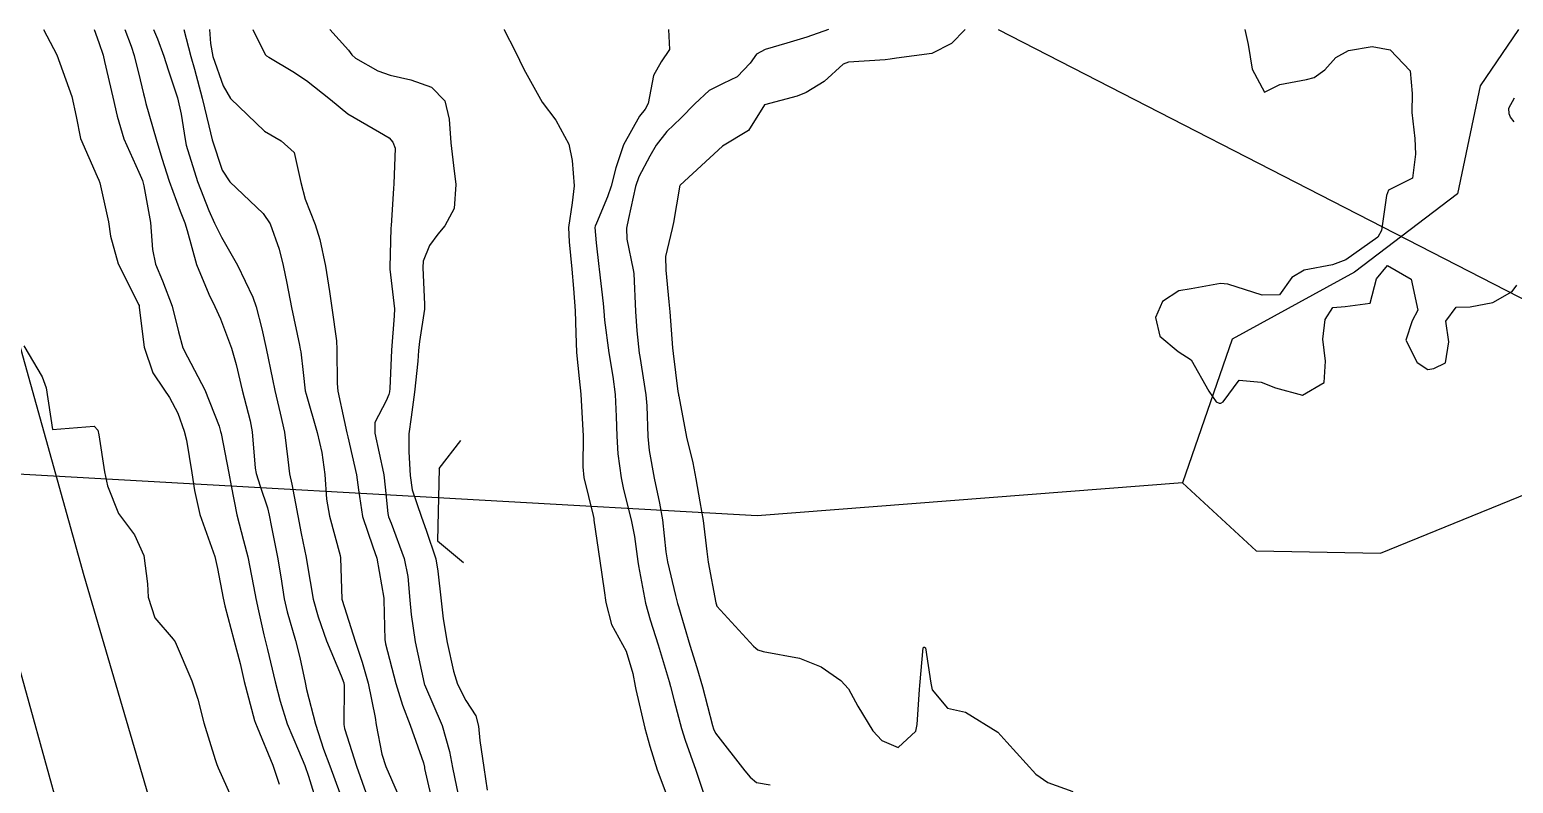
# Model space of a CAD drawing. Header units: metres. Extents: x 298520 to 308411, y 7433745 to 7450750.
# Drawn here: x 298738.5 to 298809.7, y 7450713.7 to 7450750 of the extents above; entities that cross this region are included whole.
import ezdxf

# ---------------------------------------------------------------- set-up
doc = ezdxf.new("R2010")
doc.units = ezdxf.units.M
doc.header["$LTSCALE"] = 10
doc.linetypes.add('CONTINUO', pattern=[0])
for name, color, linetype in [('Curvas de Nivel 1m', 11, 'Continuous'), ('Curvas de Nivel 5m', 15, 'Continuous'), ('Hidrografia', 140, 'Continuous'), ('Linha Férrea', 251, 'TRACKS'), ('Pontes e viadutos', 190, 'Continuous'), ('TEXTO', 45, 'Continuous')]:
    doc.layers.add(name, color=color, linetype=linetype)
doc.linetypes.add('TRACKS', pattern='A,0.15,[130,ltypeshp.shx,S=0.25,R=0,X=0,Y=0],0.15', length=0.3)

msp = doc.modelspace()

# ---------------------------------------------------------------- linework, layer by layer
at = {"layer": 'Curvas de Nivel 1m', "flags": 128}
for points, elevation in [([(298739.125, 7450749.95), (298739.773, 7450748.74), (298740.486, 7450746.733), (298740.69, 7450745.779), (298740.906, 7450744.728), (298741.705, 7450742.903), (298741.786, 7450742.719), (298741.828, 7450742.592), (298742.243, 7450740.714), (298742.346, 7450740.034), (298742.703, 7450738.709), (298743.634, 7450736.858), (298743.689, 7450736.755), (298743.712, 7450736.699), (298743.727, 7450736.603), (298743.96, 7450734.695), (298744.37, 7450733.467), (298744.897, 7450732.68), (298745.183, 7450732.28), (298745.572, 7450731.532), (298745.886, 7450730.667), (298745.986, 7450730.236), (298746.251, 7450728.663), (298746.371, 7450727.815), (298746.639, 7450726.659), (298747.277, 7450724.862), (298747.35, 7450724.651), (298747.477, 7450724.066), (298747.745, 7450722.647), (298747.827, 7450722.279), (298748.267, 7450720.642), (298748.562, 7450719.503), (298748.769, 7450718.636), (298749.252, 7450716.773), (298749.301, 7450716.631), (298749.39, 7450716.441), (298750.136, 7450714.618), (298750.443, 7450713.703)], 723), ([(298741.552, 7450749.95), (298741.779, 7450749.334), (298741.987, 7450748.718), (298742.062, 7450748.426), (298742.448, 7450746.713), (298742.659, 7450745.791), (298742.981, 7450744.707), (298743.707, 7450743.1), (298743.828, 7450742.822), (298743.872, 7450742.697), (298743.942, 7450742.453), (298744.258, 7450740.691), (298744.357, 7450739.387), (298744.498, 7450738.687), (298744.846, 7450737.883), (298745.304, 7450736.675), (298745.614, 7450735.433), (298745.818, 7450734.668), (298746.035, 7450734.229), (298746.876, 7450732.657), (298747.565, 7450730.905), (298747.632, 7450730.649), (298747.652, 7450730.559), (298748.022, 7450728.645), (298748.14, 7450728.031), (298748.401, 7450726.641), (298748.722, 7450725.41), (298748.936, 7450724.635), (298749.293, 7450722.803), (298749.325, 7450722.631), (298749.457, 7450722.033), (298749.708, 7450720.889), (298749.77, 7450720.625), (298749.88, 7450720.179), (298750.254, 7450718.617), (298750.482, 7450717.692), (298750.828, 7450716.608), (298751.374, 7450715.328), (298751.677, 7450714.597), (298751.858, 7450714.095), (298752.318, 7450712.59)], 722), ([(298743.036, 7450749.95), (298743.33, 7450749.152), (298743.477, 7450748.703), (298743.761, 7450747.537), (298743.926, 7450746.869), (298743.97, 7450746.697), (298744.044, 7450746.4), (298744.528, 7450744.688), (298744.812, 7450743.782), (298745.165, 7450742.678), (298745.681, 7450741.226), (298745.911, 7450740.668), (298746.032, 7450740.304), (298746.467, 7450738.662), (298747.057, 7450737.238), (298747.348, 7450736.653), (298747.624, 7450736.052), (298748.153, 7450734.645), (298748.372, 7450733.865), (298748.665, 7450732.639), (298749.047, 7450731.156), (298749.144, 7450730.634), (298749.29, 7450728.879), (298749.333, 7450728.632), (298749.527, 7450728.018), (298749.877, 7450726.985), (298749.967, 7450726.623), (298750.081, 7450726.045), (298750.367, 7450724.617), (298750.523, 7450723.663), (298750.681, 7450722.612), (298750.826, 7450721.979), (298751.226, 7450720.603), (298751.431, 7450719.796), (298751.686, 7450718.597), (298751.755, 7450718.251), (298752.185, 7450716.592), (298752.567, 7450715.396), (298752.867, 7450714.585), (298753.35, 7450713.274)], 721), ([(298745.862, 7450749.95), (298746.204, 7450748.666), (298746.371, 7450748.06), (298746.747, 7450746.66), (298747.062, 7450745.327), (298747.219, 7450744.655), (298747.708, 7450743.2), (298748.066, 7450742.646), (298749.68, 7450741.12), (298750.01, 7450740.625), (298750.444, 7450739.402), (298750.632, 7450738.615), (298750.803, 7450737.772), (298751.039, 7450736.609), (298751.415, 7450734.793), (298751.457, 7450734.602), (298751.476, 7450734.476), (298751.592, 7450733.489), (298751.698, 7450732.599), (298751.731, 7450732.448), (298752.261, 7450730.593), (298752.496, 7450729.643), (298752.636, 7450728.589), (298752.709, 7450727.4), (298752.851, 7450726.587), (298753.372, 7450724.694), (298753.389, 7450724.581), (298753.449, 7450722.594), (298753.463, 7450722.544), (298754.09, 7450720.574), (298754.423, 7450719.575), (298754.721, 7450718.567), (298755.049, 7450716.911), (298755.102, 7450716.563), (298755.372, 7450715.155), (298755.57, 7450714.557), (298756.107, 7450713.305)], 719), ([(298747.093, 7450749.95), (298747.146, 7450749.29), (298747.264, 7450748.655), (298747.759, 7450747.248), (298748.106, 7450746.646), (298749.73, 7450745.081), (298750.539, 7450744.618), (298751.16, 7450744.051), (298751.48, 7450742.603), (298751.691, 7450741.805), (298752.17, 7450740.595), (298752.39, 7450739.869), (298752.664, 7450738.59), (298752.862, 7450737.366), (298752.976, 7450736.587), (298753.189, 7450735.004), (298753.217, 7450734.584), (298753.223, 7450732.947), (298753.258, 7450732.583), (298753.562, 7450731.184), (298753.688, 7450730.579), (298753.733, 7450730.396), (298754.158, 7450728.574), (298754.252, 7450727.846), (298754.437, 7450726.571), (298754.944, 7450725.113), (298755.128, 7450724.564), (298755.464, 7450722.647), (298755.473, 7450722.57), (298755.519, 7450720.634), (298755.528, 7450720.559), (298755.554, 7450720.446), (298756.043, 7450718.551), (298756.359, 7450717.503), (298756.734, 7450716.54), (298757.366, 7450714.727), (298757.417, 7450714.529), (298757.428, 7450714.463), (298757.874, 7450712.525)], 718), ([(298749.172, 7450749.95), (298749.774, 7450748.749), (298749.833, 7450748.688), (298749.939, 7450748.628), (298751.096, 7450747.94), (298751.762, 7450747.51), (298752.908, 7450746.588), (298753.743, 7450745.912), (298755.259, 7450745.028), (298755.726, 7450744.748), (298755.899, 7450744.548), (298756.015, 7450744.252), (298755.954, 7450742.547), (298755.926, 7450742.321), (298755.816, 7450740.549), (298755.811, 7450740.409), (298755.751, 7450738.549), (298755.755, 7450738.446), (298755.975, 7450736.547), (298755.97, 7450736.204), (298755.829, 7450734.557), (298755.748, 7450732.721), (298755.74, 7450732.558), (298755.712, 7450732.427), (298755.576, 7450732.125), (298755.042, 7450731.083), (298755.04, 7450730.565), (298755.451, 7450728.643), (298755.462, 7450728.561), (298755.527, 7450727.969), (298755.665, 7450726.708), (298755.697, 7450726.557), (298755.812, 7450726.252), (298756.436, 7450724.546), (298756.618, 7450723.686), (298756.718, 7450722.541), (298756.774, 7450721.858), (298756.971, 7450720.537), (298757.397, 7450718.546), (298757.4, 7450718.53), (298757.413, 7450718.501), (298758.269, 7450716.521), (298758.62, 7450715.272), (298758.769, 7450714.516), (298759.126, 7450712.731)], 717), ([(298752.88, 7450749.95), (298753.777, 7450748.97), (298753.935, 7450748.738), (298754.106, 7450748.575), (298755.175, 7450747.967), (298755.765, 7450747.759), (298756.768, 7450747.535), (298757.759, 7450747.183), (298758.392, 7450746.524), (298758.604, 7450745.657), (298758.684, 7450744.52), (298758.805, 7450743.426), (298758.921, 7450742.518), (298758.845, 7450741.358), (298758.392, 7450740.523), (298758.067, 7450740.128), (298757.663, 7450739.58), (298757.361, 7450738.828), (298757.334, 7450738.533), (298757.424, 7450736.744), (298757.415, 7450736.532), (298757.179, 7450734.965), (298757.131, 7450734.537), (298757.094, 7450734.034), (298756.947, 7450732.54), (298756.773, 7450731.334), (298756.666, 7450730.543), (298756.676, 7450729.675), (298756.73, 7450728.542), (298756.831, 7450727.846), (298757.275, 7450726.534), (298757.504, 7450725.914), (298757.958, 7450724.525), (298758.061, 7450723.94), (298758.214, 7450722.522), (298758.322, 7450721.654), (298758.509, 7450720.519), (298758.81, 7450719.128), (298758.999, 7450718.514), (298759.405, 7450717.723), (298759.889, 7450716.994), (298760.013, 7450716.501), (298760.078, 7450715.808), (298760.273, 7450714.501), (298760.431, 7450713.42)], 716), ([(298769.138, 7450749.95), (298769.182, 7450748.993), (298768.788, 7450748.4), (298768.42, 7450747.746), (298768.159, 7450746.406), (298768.015, 7450746.133), (298767.737, 7450745.791), (298766.976, 7450744.421), (298766.606, 7450743.321), (298766.377, 7450742.43), (298766.21, 7450741.917), (298765.676, 7450740.65), (298765.609, 7450740.506), (298765.601, 7450740.441), (298765.666, 7450739.707), (298765.791, 7450738.575), (298765.809, 7450738.438), (298766, 7450736.798), (298766.03, 7450736.434), (298766.071, 7450735.989), (298766.272, 7450734.43), (298766.457, 7450733.293), (298766.568, 7450732.425), (298766.62, 7450731.371), (298766.648, 7450730.424), (298766.699, 7450729.577), (298766.861, 7450728.42), (298766.977, 7450727.868), (298767.35, 7450726.412), (298767.501, 7450725.608), (298767.662, 7450724.408), (298767.698, 7450724.19), (298768.038, 7450722.404), (298768.255, 7450721.598), (298768.646, 7450720.398), (298769.172, 7450718.636), (298769.236, 7450718.392), (298769.406, 7450717.715), (298769.765, 7450716.386), (298769.944, 7450715.825), (298770.446, 7450714.379), (298771.015, 7450712.705)], 714), ([(298776.819, 7450749.95), (298775.786, 7450749.589), (298774.814, 7450749.299), (298773.779, 7450748.998), (298773.357, 7450748.765), (298773.05, 7450748.347), (298772.433, 7450747.683), (298771.758, 7450747.357), (298771.088, 7450747.034), (298770.404, 7450746.38), (298769.736, 7450745.704), (298769.064, 7450745.062), (298768.551, 7450744.402), (298768.246, 7450743.876), (298767.708, 7450742.875), (298767.553, 7450742.412), (298767.212, 7450740.885), (298767.124, 7450740.418), (298767.135, 7450739.885), (298767.445, 7450738.413), (298767.468, 7450738.23), (298767.55, 7450736.411), (298767.619, 7450735.485), (298767.735, 7450734.409), (298767.756, 7450734.254), (298768.049, 7450732.405), (298768.094, 7450731.886), (298768.145, 7450730.404), (298768.215, 7450729.734), (298768.455, 7450728.401), (298768.71, 7450727.209), (298768.855, 7450726.397), (298769.014, 7450724.871), (298769.083, 7450724.394), (298769.467, 7450722.764), (298769.568, 7450722.389), (298769.612, 7450722.237), (298770.164, 7450720.383), (298770.493, 7450719.309), (298770.768, 7450718.376), (298771.248, 7450716.518), (298771.293, 7450716.371), (298771.39, 7450716.153), (298772.798, 7450714.348), (298773.052, 7450714.037), (298773.357, 7450713.782), (298774.015, 7450713.675)], 713), ([(298783.377, 7450749.95), (298782.727, 7450749.287), (298781.779, 7450748.805), (298780.086, 7450748.575), (298779.776, 7450748.53), (298779.545, 7450748.503), (298777.774, 7450748.385), (298777.522, 7450748.294), (298776.607, 7450747.46), (298775.752, 7450746.924), (298775.319, 7450746.755), (298773.743, 7450746.34), (298772.976, 7450745.102), (298771.723, 7450744.36), (298769.704, 7450742.475), (298769.672, 7450742.422), (298769.662, 7450742.39), (298769.384, 7450740.686), (298769.311, 7450740.394), (298768.995, 7450739.062), (298769.012, 7450738.396), (298769.16, 7450736.873), (298769.195, 7450736.394), (298769.334, 7450734.666), (298769.362, 7450734.392), (298769.585, 7450732.576), (298769.614, 7450732.42), (298769.62, 7450732.389), (298769.628, 7450732.343), (298770, 7450730.383), (298770.301, 7450729.139), (298770.447, 7450728.381), (298770.639, 7450727.262), (298770.803, 7450726.377), (298770.977, 7450724.889), (298771.04, 7450724.374), (298771.41, 7450722.424), (298771.426, 7450722.37), (298771.461, 7450722.264), (298773.218, 7450720.343), (298773.327, 7450720.236), (298773.431, 7450720.161), (298773.686, 7450720.082), (298775.427, 7450719.765), (298776.469, 7450719.35), (298777.417, 7450718.683), (298777.772, 7450718.286), (298778.233, 7450717.454), (298778.945, 7450716.274), (298779.386, 7450715.804), (298780.168, 7450715.475), (298781.005, 7450716.254), (298781.075, 7450716.574), (298781.195, 7450718.252), (298781.212, 7450718.455), (298781.365, 7450720.251), (298781.394, 7450720.29), (298781.434, 7450720.29), (298781.478, 7450720.249), (298781.729, 7450718.558), (298781.804, 7450718.244), (298782.534, 7450717.363), (298783.402, 7450717.168), (298784.945, 7450716.204), (298785.386, 7450715.722), (298786.782, 7450714.186), (298787.359, 7450713.791), (298788.546, 7450713.354)], 712), ([(298796.817, 7450749.95), (298796.965, 7450749.243), (298797.164, 7450748.059), (298797.756, 7450746.949), (298798.485, 7450747.32), (298799.766, 7450747.554), (298800.143, 7450747.65), (298800.655, 7450748.021), (298801.179, 7450748.616), (298801.782, 7450748.948), (298802.926, 7450749.135), (298803.783, 7450748.985), (298804.753, 7450747.97), (298804.842, 7450746.884), (298804.832, 7450745.969), (298804.978, 7450744.72), (298805.002, 7450743.967), (298804.869, 7450742.811), (298803.706, 7450742.239), (298803.62, 7450741.981), (298803.366, 7450740.296), (298803.189, 7450739.987), (298801.662, 7450738.896), (298801.016, 7450738.66), (298799.657, 7450738.403), (298799.067, 7450738.039), (298798.475, 7450737.213), (298797.64, 7450737.198), (298795.994, 7450737.731), (298795.648, 7450737.764), (298794.235, 7450737.503), (298793.643, 7450737.406), (298792.854, 7450736.892), (298792.523, 7450736.117), (298792.73, 7450735.229), (298793.607, 7450734.498), (298794.234, 7450734.094), (298795.087, 7450732.586), (298795.44, 7450732.081), (298795.582, 7450732.007), (298795.655, 7450732.007), (298795.771, 7450732.078), (298796.544, 7450733.12), (298797.593, 7450733.022), (298798.28, 7450732.74), (298799.586, 7450732.386), (298800.616, 7450732.996), (298800.678, 7450734.019), (298800.553, 7450735.081), (298800.669, 7450736.02), (298801.041, 7450736.607), (298801.633, 7450736.653), (298802.821, 7450736.806), (298803.137, 7450737.988), (298803.659, 7450738.616), (298804.795, 7450737.969), (298805.115, 7450736.481), (298804.85, 7450735.968), (298804.546, 7450735.038), (298805.09, 7450733.965), (298805.6, 7450733.631), (298805.887, 7450733.67), (298806.443, 7450733.952), (298806.613, 7450734.95), (298806.459, 7450735.952), (298806.952, 7450736.628), (298807.633, 7450736.643), (298808.72, 7450736.84), (298809.645, 7450737.379), (298809.875, 7450737.682)], 711), ([(298809.739, 7450745.53), (298809.57, 7450745.741), (298809.511, 7450745.913), (298809.482, 7450746.179), (298809.754, 7450746.673)], 711), ([(298738.188, 7450734.764), (298739.065, 7450733.279), (298739.26, 7450732.753), (298739.563, 7450730.75), (298741.565, 7450730.903), (298741.728, 7450730.718), (298741.786, 7450730.492), (298742.057, 7450728.715), (298742.203, 7450728.036), (298742.731, 7450726.708), (298743.498, 7450725.687), (298743.94, 7450724.693), (298744.112, 7450723.333), (298744.155, 7450722.69), (298744.466, 7450721.697), (298745.345, 7450720.671), (298745.441, 7450720.543), (298746.246, 7450718.668), (298746.529, 7450717.788), (298746.826, 7450716.659), (298747.367, 7450714.892), (298747.452, 7450714.649), (298747.51, 7450714.5), (298748.342, 7450712.64)], 724)]:
    msp.add_lwpolyline(points, dxfattribs=dict(at, elevation=elevation))
at = {"layer": 'Curvas de Nivel 5m', "flags": 128}
for points, elevation in [([(298744.405, 7450749.95), (298744.6, 7450749.507), (298744.899, 7450748.683), (298745.109, 7450748.022), (298745.562, 7450746.673), (298745.741, 7450745.887), (298745.921, 7450744.668), (298745.979, 7450744.409), (298746.513, 7450742.662), (298747.07, 7450741.268), (298747.336, 7450740.653), (298747.666, 7450739.984), (298748.434, 7450738.642), (298749.171, 7450737.101), (298749.34, 7450736.633), (298749.617, 7450735.585), (298749.819, 7450734.627), (298750.123, 7450733.156), (298750.23, 7450732.62), (298750.485, 7450731.529), (298750.691, 7450730.613), (298750.858, 7450729.296), (298750.944, 7450728.609), (298751.043, 7450728.122), (298751.333, 7450726.603), (298751.5, 7450725.744), (298751.739, 7450724.597), (298751.788, 7450724.289), (298752.079, 7450722.594), (298752.308, 7450721.738), (298752.722, 7450720.587), (298753.418, 7450718.906), (298753.54, 7450718.579), (298753.565, 7450718.425), (298753.553, 7450716.578), (298753.582, 7450716.386), (298754.163, 7450714.572), (298754.611, 7450713.307)], 720), ([(298761.244, 7450749.95), (298761.246, 7450749.946), (298761.777, 7450748.91), (298761.988, 7450748.478), (298762.193, 7450748.05), (298763.069, 7450746.467), (298763.734, 7450745.606), (298764.35, 7450744.454), (298764.506, 7450743.661), (298764.612, 7450742.451), (298764.505, 7450741.638), (298764.338, 7450740.453), (298764.364, 7450739.755), (298764.495, 7450738.452), (298764.574, 7450737.52), (298764.649, 7450736.45), (298764.689, 7450735.378), (298764.714, 7450734.449), (298764.851, 7450733.187), (298764.926, 7450732.447), (298765.015, 7450730.991), (298765.036, 7450730.445), (298765.027, 7450728.956), (298765.068, 7450728.445), (298765.515, 7450726.606), (298765.544, 7450726.47), (298765.548, 7450726.439), (298765.559, 7450726.393), (298765.846, 7450724.435), (298766.047, 7450723.01), (298766.121, 7450722.43), (298766.398, 7450721.371), (298766.934, 7450720.418), (298767.108, 7450720.093), (298767.419, 7450719.018), (298767.543, 7450718.409), (298767.57, 7450718.25), (298768.003, 7450716.404), (298768.244, 7450715.538), (298768.594, 7450714.398), (298769.343, 7450712.39)], 715)]:
    msp.add_lwpolyline(points, dxfattribs=dict(at, elevation=elevation))
at = {"layer": 'Hidrografia'}
for points in [[(298809.953, 7450749.95), (298808.112, 7450747.255), (298807.021, 7450742.066), (298802.078, 7450738.295), (298796.208, 7450735.078), (298793.818, 7450728.177), (298797.351, 7450724.908), (298803.325, 7450724.804), (298813.508, 7450728.955), (298821.317, 7450728.017), (298827.908, 7450709.826), (298834.059, 7450695.287), (298838.97, 7450683.023), (298845.99, 7450660.936), (298847.422, 7450655.212), (298851.875, 7450650.101), (298861.845, 7450635.76), (298864.914, 7450627.828), (298866.276, 7450614.845), (298874.273, 7450593.073), (298877.674, 7450575.53)], [(298793.818, 7450728.177), (298773.4, 7450726.597), (298716.589, 7450729.802)]]:
    msp.add_lwpolyline(points, dxfattribs=at)
at = {"layer": 'Linha Férrea', "flags": 128}
msp.add_lwpolyline([(298729.261, 7450749.95), (298734.809, 7450730.65), (298742.343, 7450703.451), (298750.119, 7450676.237), (298757.889, 7450649.199), (298765.189, 7450623.712), (298769.985, 7450606.424), (298776.494, 7450583.287), (298783.055, 7450560.248), (298788.164, 7450542.214), (298793.821, 7450521.584), (298798.125, 7450506.606), (298804.386, 7450484.418), (298809.295, 7450466.837), (298814.551, 7450448.858), (298819.559, 7450431.225), (298826.267, 7450408.649), (298831.926, 7450389.314), (298837.135, 7450370.779), (298842.092, 7450352.398), (298847.802, 7450331.823), (298852.149, 7450316.412), (298858.34, 7450294.769), (298862.969, 7450278.965), (298867.952, 7450260.088), (298870.924, 7450249.95), (298873.722, 7450238.982), (298878.355, 7450222.697), (298882.025, 7450210.358), (298885.603, 7450197.651), (298890.189, 7450181.049), (298894.637, 7450166.006), (298898.995, 7450149.812), (298904.361, 7450131.79), (298908.122, 7450117.709), (298911.93, 7450103.946), (298916.104, 7450089.039), (298920.554, 7450073.399), (298923.212, 7450064.319), (298926.468, 7450052.577), (298930.321, 7450038.956), (298934.723, 7450023.223), (298938.252, 7450011.622), (298941.509, 7449999.193), (298944.399, 7449989.651), (298947.701, 7449977.682), (298952.335, 7449961.49), (298956.967, 7449946.581), (298961.92, 7449929.017), (298965.909, 7449915.258), (298970.082, 7449900.905), (298973.936, 7449887.787), (298977.788, 7449874.853), (298981.549, 7449862.469), (298986.366, 7449847.197), (298989.852, 7449836.37), (298994.575, 7449822.337), (298999.437, 7449807.292), (299004.068, 7449794.269), (299008.7, 7449781.657), (299013.057, 7449770.328), (299018.285, 7449757.718), (299022.322, 7449748.037), (299026.817, 7449737.63), (299031.861, 7449726.852), (299036.814, 7449716.896), (299043.096, 7449705.205), (299047.821, 7449696.534), (299054.335, 7449685.572), (299060.664, 7449675.852), (299069.469, 7449663.104), (299077.541, 7449652.872), (299085.429, 7449643.336), (299089.832, 7449637.784), (299098.728, 7449628.561), (299107.993, 7449618.793), (299117.442, 7449610.031), (299127.077, 7449601.223), (299138.453, 7449591.782), (299150.409, 7449582.651), (299162.779, 7449573.982), (299174.004, 7449567.002), (299185.962, 7449560.295), (299199.698, 7449553.222), (299213.253, 7449547.024), (299227.033, 7449541.5), (299241.999, 7449536.525), (299258.424, 7449531.831), (299277.224, 7449527.814), (299295.935, 7449525.032), (299311.589, 7449523.57), (299326.876, 7449522.883), (299340.975, 7449522.747), (299353.572, 7449523.111), (299369.274, 7449524.069), (299382.826, 7449525.211), (299396.609, 7449526.717), (299414.178, 7449529.501), (299430.969, 7449532.603), (299440.142, 7449534.839), (299451.094, 7449537.487), (299469.666, 7449542.917), (299486.963, 7449547.755), (299510.376, 7449554.83), (299531.414, 7449561.037), (299544.903, 7449564.894), (299559.186, 7449569.068), (299590.197, 7449576.665), (299616.417, 7449582.259), (299645.03, 7449585.805), (299675.251, 7449587.635), (299705.522, 7449586.259), (299732.882, 7449582.825), (299762.581, 7449576.088), (299791.888, 7449566.944), (299816.217, 7449556.896), (299840.774, 7449544.781), (299859.676, 7449534.387), (299878.529, 7449521.308), (299897.376, 7449507.135), (299919.538, 7449486.991), (299927.658, 7449478.626), (299947.133, 7449456.962), (299961.499, 7449437.961), (299971.137, 7449424.784), (299981.869, 7449408.322), (299997.595, 7449383.682), (300016.228, 7449354.96), (300035.864, 7449324.687), (300055.136, 7449295.587), (300073.232, 7449268.397), (300085.868, 7449249.95), (300089.501, 7449244.778), (300101.211, 7449227.647), (300111.197, 7449214.14), (300124.752, 7449194.736), (300135.909, 7449179.759), (300148.296, 7449162.129), (300160.805, 7449144.566), (300173.129, 7449128.481), (300185.523, 7449112.088), (300198.402, 7449095.758), (300207.462, 7449083.98), (300220.094, 7449068.515), (300233.468, 7449051.744), (300246.778, 7449035.349), (300263.478, 7449015.076), (300277.526, 7448998.444), (300292.814, 7448981.501), (300306.688, 7448964.856), (300324.623, 7448944.393), (300340.398, 7448926.517), (300357.9, 7448907.843), (300372.755, 7448891.817), (300392.041, 7448871.054), (300410.717, 7448852.066), (300427.475, 7448834.137), (300439.245, 7448822.858), (300454.898, 7448806.525), (300473.448, 7448788.164), (300493.111, 7448768.808), (300511.705, 7448749.95), (300518.198, 7448743.612), (300525.672, 7448735.984), (300530.889, 7448730.361), (300538.141, 7448723.284), (300543.771, 7448717.624), (300548.924, 7448711.903), (300554.778, 7448706.093), (300562.444, 7448698.573), (300570.483, 7448690.198), (300580.06, 7448680.508), (300590.013, 7448670.628), (300599.102, 7448661.391), (300608.565, 7448651.702), (300616.68, 7448643.32), (300625.581, 7448633.859), (300633.62, 7448625.859), (300641.21, 7448617.858), (300649.582, 7448609.897), (300659.386, 7448599.72), (300667.387, 7448591.231), (300676.098, 7448582.784), (300683.871, 7448574.669), (300691.725, 7448567.153), (300703.33, 7448554.876), (300711.744, 7448546.351), (300718.093, 7448539.767), (300726.506, 7448530.983), (300733.153, 7448523.695), (300741.152, 7448514.418), (300747.426, 7448507.242), (300750.054, 7448504.018), (300758.169, 7448493.99), (300764.854, 7448485.238), (300772.251, 7448475.55), (300781.114, 7448462.855), (300788.178, 7448452.147), (300795.99, 7448439.115), (300802.712, 7448427.661), (300809.137, 7448414.665), (300814.959, 7448402.42), (300819.763, 7448391.601), (300824.722, 7448378.533), (300829.079, 7448366.59), (300833.249, 7448353.858), (300836.592, 7448342.438), (300839.822, 7448330.572), (300842.678, 7448317.912), (300845.758, 7448304.202), (300848.387, 7448291.169), (300849.927, 7448279.903), (300851.843, 7448266.756), (300852.632, 7448254.174), (300852.974, 7448249.95), (300853.718, 7448237.64), (300853.896, 7448226.066), (300854.164, 7448215.145), (300853.836, 7448203.832), (300853.598, 7448192.905), (300852.795, 7448182.25), (300851.991, 7448170.79), (300850.801, 7448159.302), (300849.223, 7448146.768), (300848.151, 7448135.486), (300846.96, 7448124.114), (300845.442, 7448113.546), (300844.222, 7448102.204), (300842.288, 7448090.385), (300840.978, 7448078.33), (300839.608, 7448068.386), (300838.209, 7448056.39), (300836.541, 7448045.166), (300835.023, 7448032.665), (300833.535, 7448020.341), (300832.284, 7448009.205), (300831.094, 7447998.637), (300829.874, 7447985.926), (300828.432, 7447973.713), (300826.546, 7447955.639), (300825.162, 7447943.391), (300824.986, 7447942.247), (300823.836, 7447930.96), (300822.657, 7447919.829), (300821.593, 7447909.075), (300820.243, 7447895.408), (300819.533, 7447885.934), (300818.679, 7447872.07), (300818.298, 7447858.799), (300817.927, 7447851.916), (300817.786, 7447841.862), (300817.933, 7447833.489), (300818.516, 7447815.843), (300820.361, 7447795.876), (300822.449, 7447776.733), (300825.922, 7447758.996), (300827.722, 7447750.217), (300828.687, 7447743.229), (300830.467, 7447731.539), (300833.751, 7447711.152), (300838.977, 7447681.969), (300842.161, 7447664.851), (300846.249, 7447643.566), (300856.898, 7447587.933), (300861.3, 7447564.706), (300863.731, 7447552.015), (300867.081, 7447534.8), (300870.251, 7447518.153), (300879.139, 7447471.406), (300882.717, 7447452.426), (300886.196, 7447433.436), (300890.621, 7447408.952), (300893.065, 7447393.996), (300894.895, 7447382.534), (300896.018, 7447374.923), (300897.056, 7447367.88), (300898.671, 7447355.202), (300899.884, 7447344.173), (300901.155, 7447328.57), (300902.425, 7447306.17), (300902.632, 7447290.927), (300902.643, 7447274.906), (300901.209, 7447249.806), (300899.894, 7447235.454), (300897.424, 7447214.973), (300896.24, 7447207.108, -0.017609), (300893.245, 7447191.067), (300890.79, 7447180.008), (300886.347, 7447162.337), (300883.122, 7447151.267), (300877.521, 7447133.871), (300873.858, 7447123.752), (300865.532, 7447103.056), (300859.822, 7447090.388), (300850.503, 7447071.406), (300846.315, 7447063.106), (300836.805, 7447045.834), (300827.664, 7447031.197), (300815.395, 7447013.014), (300803.069, 7446996.228), (300792.968, 7446983.245), (300781.446, 7446969.292), (300759.63, 7446945.435), (300748.36, 7446933.669), (300737.301, 7446922.447), (300720.178, 7446905.644), (300707.821, 7446893.561), (300697.057, 7446883.028), (300686.376, 7446872.224), (300676.506, 7446862.329), (300660.145, 7446845.845), (300651.989, 7446837.638), (300637.917, 7446823.835), (300624.102, 7446810.419), (300614.955, 7446801.573), (300610.107, 7446796.538), (300599.124, 7446785.64, 0.017844), (300588.776, 7446774.611), (300582.973, 7446768.596), (300572.807, 7446757.15), (300570.635, 7446754.423, -0.018804), (300566.868, 7446749.902, -0.021463), (300565.197, 7446747.771, 0.014089), (300560.744, 7446742.236), (300556.818, 7446737.065), (300549.018, 7446726.402), (300544.903, 7446720.152), (300542.989, 7446717.435), (300540.702, 7446714.014), (300534.516, 7446704.131), (300528.813, 7446694.775), (300525.37, 7446688.688), (300519.775, 7446678.443, 0.017217), (300513.559, 7446666.068), (300510.115, 7446659.471), (300505.35, 7446648.44), (300501.39, 7446638.953, 0.017957), (300498.447, 7446631.125), (300492.383, 7446614.647), (300488.086, 7446600.958), (300484.889, 7446590.082), (300482.448, 7446580.533), (300479.028, 7446566.174), (300474.999, 7446546.195), (300472.245, 7446530.076), (300469.723, 7446510.133), (300467.649, 7446494.09), (300465.343, 7446472.628), (300462.509, 7446448.283), (300460.589, 7446427.75), (300458.173, 7446403.459), (300455.716, 7446377.743), (300453.679, 7446357.578), (300451.179, 7446331.957), (300448.408, 7446302.907), (300446.096, 7446278.461), (300443.948, 7446255.986), (300443.327, 7446249.95), (300441.921, 7446236.026), (300439.714, 7446214.959), (300437.145, 7446189.663), (300434.772, 7446164.489), (300432.986, 7446145.942), (300427.675, 7446092.019), (300425.457, 7446069.071), (300422.052, 7446034.05), (300420.454, 7446017.74), (300416.946, 7445981.751), (300414.159, 7445952.95), (300410.686, 7445916.311), (300408.437, 7445891.812), (300405.718, 7445868.171), (300403.766, 7445842.739), (300401.654, 7445818.651), (300400.337, 7445806.143), (300399.876, 7445801.282), (300399.266, 7445794.558)], format="xyb", dxfattribs=at)
msp.add_lwpolyline([(298733.552, 7450749.95), (298737.214, 7450737.519), (298741.055, 7450723.734), (298746.003, 7450706.861), (298749.539, 7450693.89), (298753.263, 7450680.784), (298756.704, 7450667.405), (298761.795, 7450650.812), (298766.509, 7450634.07), (298771.318, 7450617.332), (298775.326, 7450602.767), (298779.851, 7450586.88), (298783.906, 7450572.076), (298788.431, 7450556.236), (298792.014, 7450543.503), (298796.115, 7450529.028), (298799.934, 7450515.643), (298803.518, 7450502.863), (298807.477, 7450488.815), (298811.532, 7450474.718), (298814.928, 7450462.931), (298818.181, 7450450.724), (298822.376, 7450436.486), (298826.524, 7450421.871), (298829.962, 7450410.092), (298834.158, 7450395.757), (298839.58, 7450376.856), (298844.577, 7450358.702), (298849.244, 7450342.015), (298853.156, 7450328.343), (298857.683, 7450311.415), (298863.385, 7450291.665), (298867.958, 7450274.975), (298872.247, 7450259.984), (298875.461, 7450249.95), (298877.569, 7450240.979), (298880.872, 7450229.325), (298884.541, 7450216.988), (298886.56, 7450208.172), (298889.403, 7450193.507), (298891.787, 7450181.305), (298894.384, 7450166.862)], dxfattribs=at)
at = {"layer": 'Pontes e viadutos'}
for points in [[(298758.124, 7450728.871), (298759.159, 7450730.211)], [(298758.124, 7450728.871), (298758.047, 7450725.393), (298759.294, 7450724.35)]]:
    msp.add_lwpolyline(points, dxfattribs=at)
at = {"layer": 'TEXTO', "linetype": 'CONTINUO'}
msp.add_polyline3d([(298784.969, 7450749.95, 0), (298826.615, 7450728.565, 0)], dxfattribs=at)

doc.saveas('drawing.dxf')
